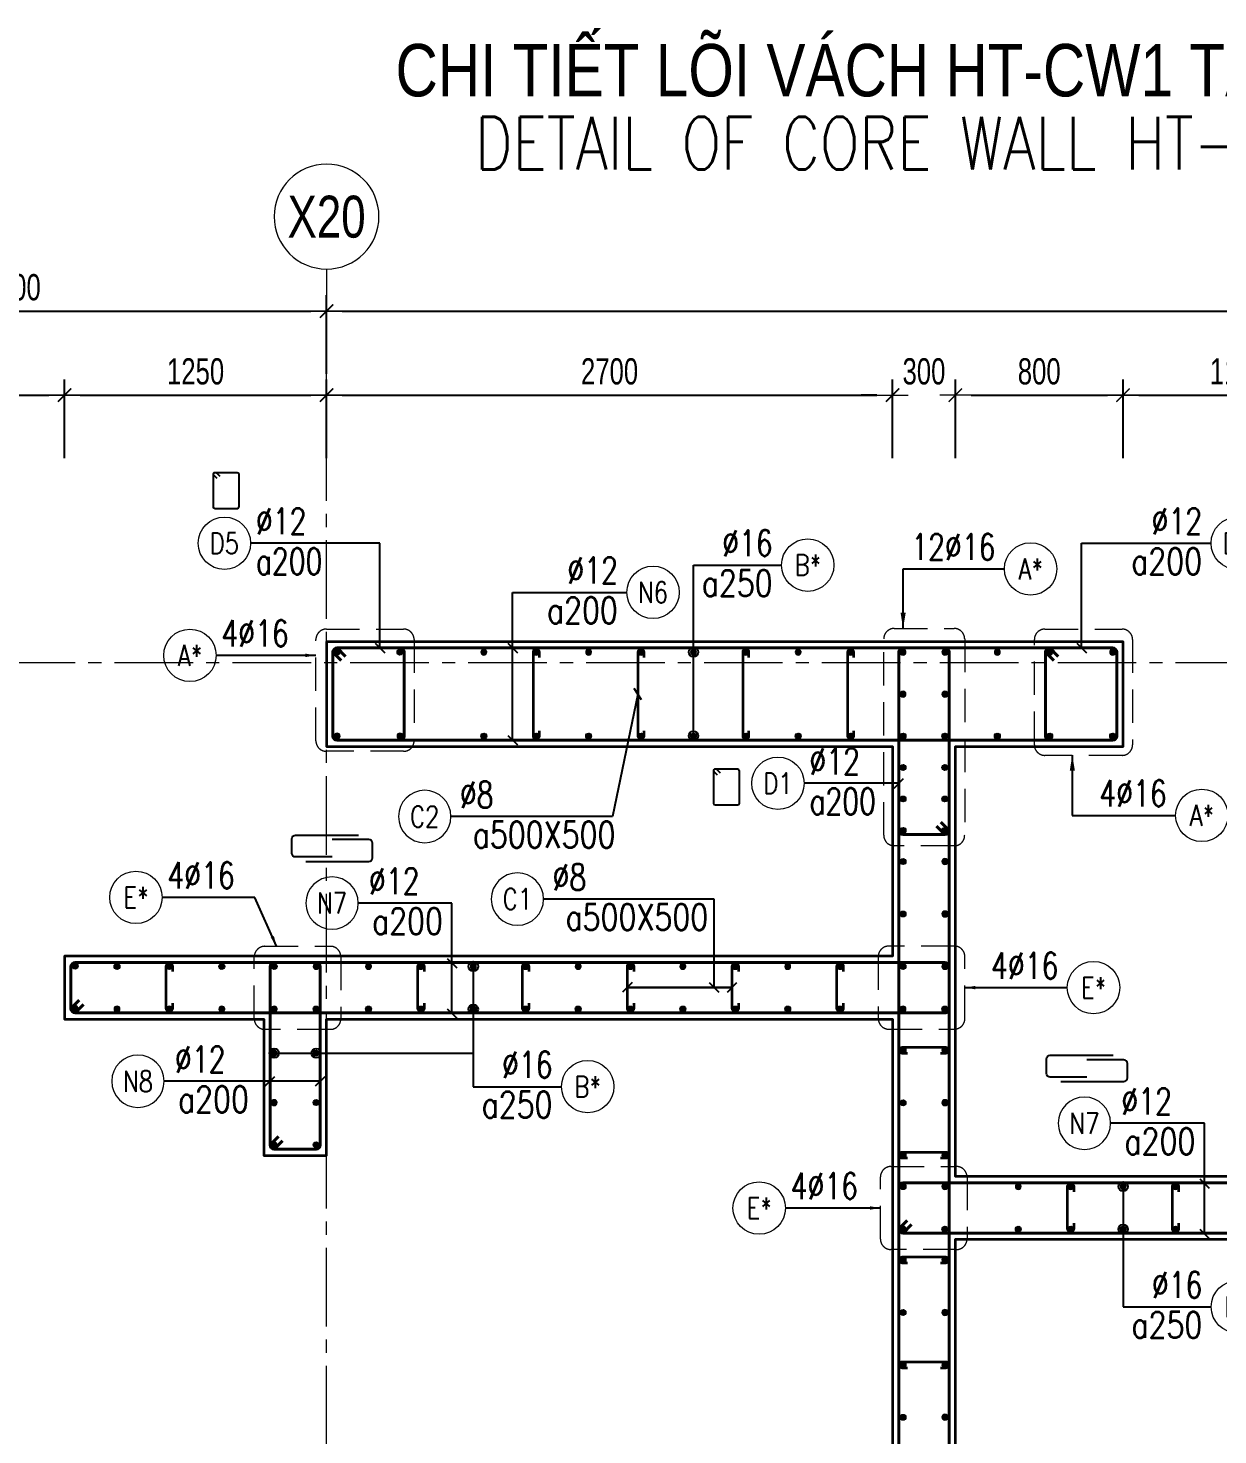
# Model space of a CAD drawing. Header units: millimetres. Extents: x 738475 to 1279438, y -34239 to 156422.
# Drawn here: x 1065638 to 1071314, y 131800 to 138508 of the extents above; entities that cross this region are included whole.
import ezdxf
from ezdxf.enums import TextEntityAlignment as Align

# ---------------------------------------------------------------- set-up
doc = ezdxf.new("R2010")
doc.units = ezdxf.units.MM
doc.header["$MEASUREMENT"] = 0
for name, pattern in [('HIDDEN2', [4.7625, 3.175, -1.5875]), ('HT_Dim Grid$0$CENTER2', [1.125, 0.75, -0.125, 0.125, -0.125]), ('HT_Grid$0$CENTER2', [1.125, 0.75, -0.125, 0.125, -0.125])]:
    doc.linetypes.add(name, pattern=pattern)
doc.layers.get('0').update_dxf_attribs({"lineweight": 20})
doc.layers.get('Defpoints').update_dxf_attribs({"color": 151, "lineweight": 9})
for name, color, linetype, lineweight in [('HT_Dim Grid$0$NDC_S_AXIS', 5, 'HT_Dim Grid$0$CENTER2', 13), ('HT_Dim Grid$0$NDC_S_SYMBOL', 1, 'Continuous', 15), ('HT_Dim Grid$0$NDC_S_TEXT SYMBOL', 7, 'Continuous', 20), ('HT_Grid$0$NDC_S_AXIS', 5, 'HT_Grid$0$CENTER2', 13), ('KC-LEADER', 153, 'Continuous', 18), ('KC-THEP', 6, 'Continuous', 40), ('NDC_S_ANNO', 7, 'Continuous', 20), ('NDC_S_DIM', 1, 'Continuous', 15), ('NDC_S_ENG TITLE', 3, 'Continuous', 20), ('NDC_S_HIDDEN', 8, 'HIDDEN2', 13), ('NDC_S_LEADER', 1, 'Continuous', 15), ('NDC_S_REBAR', 4, 'Continuous', 35), ('NDC_S_STIRRUP', 4, 'Continuous', 40), ('NDC_S_TEXT SYMBOL', 7, 'Continuous', 20), ('NDC_S_VN TEXT', 7, 'Continuous', 20), ('NDC_S_VN TITLE', 6, 'Continuous', 35), ('NDC_S_WALL', 6, 'Continuous', 35)]:
    doc.layers.add(name, color=color, linetype=linetype, lineweight=lineweight)
doc.layers.add('Leader', color=6, linetype='Continuous')
doc.layers.add('Ligature', color=1, linetype='Continuous')
doc.styles.add('HT_Dim Grid$0$NDC_ANNO', font='', dxfattribs={"width": 0.8})
doc.styles.add('NDC_ANNO', font='', dxfattribs={"width": 0.8})
doc.styles.add('NDC_ARIAL', font='arial.ttf', dxfattribs={"width": 0.85})
doc.styles.add('NDC_DIM', font='', dxfattribs={"width": 0.75})
doc.styles.add('NDC_EN TXT', font='romans.shx', dxfattribs={"width": 0.8})
doc.styles.add('NDC_VIE TXT', font='arial.ttf', dxfattribs={"width": 0.8})
doc.styles.get('HT_Dim Grid$0$NDC_ANNO').set_extended_font_data('Dotum')
doc.styles.get('NDC_ANNO').set_extended_font_data('Dotum')
doc.styles.get('NDC_DIM').set_extended_font_data('Dotum')
doc.dimstyles.new('NDC_1-50', dxfattribs={"dimscale": 50, "dimtxt": 2.5, "dimasz": 1, "dimexe": 1.5, "dimexo": 0, "dimgap": 0.8, "dimtad": 1, "dimdec": 0, "dimdsep": 46, "dimtxsty": 'NDC_ARIAL', "dimblk": 'DIMMARK', "dimcen": 49999.938995, "dimdle": 1.5, "dimclrd": 1, "dimclre": 1, "dimclrt": 3, "dimadec": 0, "dimazin": 0, "dimtfac": 1, "dimtdec": 0, "dimtix": 1, "dimtmove": 2, "dimatfit": 3, "dimfxl": 1, "dimarcsym": 0})
doc.dimstyles.new('NDC_dim_30', dxfattribs={"dimscale": 30, "dimtxt": 2.5, "dimasz": 1.5, "dimexe": 1.5, "dimexo": 2.5, "dimgap": 1, "dimtad": 1, "dimdec": 0, "dimzin": 0, "dimdsep": 46, "dimtxsty": 'NDC_DIM', "dimblk": 'DIMMARK', "dimcen": 0.09, "dimdle": 1.2, "dimclrd": 1, "dimclre": 1, "dimclrt": 3, "dimadec": 0, "dimazin": 0, "dimtfac": 1, "dimtdec": 0, "dimtix": 1, "dimtofl": 0, "dimtmove": 0, "dimatfit": 3, "dimfxl": 6, "dimfxlon": 1, "dimtolj": 1, "dimtzin": 0, "dimarcsym": 0})
doc.dimstyles.new('NDC_dim_50', dxfattribs={"dimscale": 50, "dimtxt": 2.5, "dimasz": 1.5, "dimexe": 1.5, "dimexo": 2.5, "dimgap": 1, "dimtad": 1, "dimdec": 0, "dimzin": 0, "dimdsep": 46, "dimtxsty": 'NDC_DIM', "dimblk": 'DIMMARK', "dimcen": 0.09, "dimdle": 1.2, "dimclrd": 1, "dimclre": 1, "dimclrt": 3, "dimadec": 0, "dimazin": 0, "dimtfac": 1, "dimtdec": 0, "dimtix": 1, "dimtofl": 0, "dimtmove": 0, "dimatfit": 3, "dimfxl": 6, "dimfxlon": 1, "dimtolj": 1, "dimtzin": 0, "dimarcsym": 0})

# ---------------------------------------------------------------- blocks, each defined once
blk = doc.blocks.new('Drawing name_symbol')
at = {"layer": 'NDC_S_ENG TITLE', "style": 'NDC_EN TXT', "width": 0.8}
blk.add_attdef('SECTDET1', text='', height=5, dxfattribs=at).set_placement((0, 1.01), align=Align.CENTER)
at = {"layer": 'NDC_S_TEXT SYMBOL', "lineweight": 25, "style": 'NDC_ANNO', "width": 0.8}
blk.add_attdef('SSCALE', text='', height=2.5, dxfattribs=at).set_placement((0, -4), align=Align.CENTER)
at = {"layer": 'NDC_S_VN TITLE', "style": 'NDC_VIE TXT', "width": 0.8}
blk.add_attdef('SECTDET2', text='', height=5, dxfattribs=at).set_placement((0, 7.97), align=Align.CENTER)
blk = doc.blocks.new('THEP')
at = {"layer": 'KC-LEADER', "color": 6}
blk.add_circle((0, 0), 14, dxfattribs=at)
at = {"layer": 'KC-THEP'}
for p, q in [((-14, 0), (14, 0)), ((9.9, 9.9), (-9.9, -9.9)), ((-9.9, 9.9), (9.9, -9.9)), ((0, 14), (0, -14))]:
    blk.add_line(p, q, dxfattribs=at)
blk = doc.blocks.new('DIMMARK')
at = {"layer": 'NDC_S_DIM', "color": 1}
blk.add_line((-1.5, 0), (1, 0), dxfattribs=at)
at = {"layer": 'NDC_S_DIM', "color": 2, "const_width": 0.1}
blk.add_lwpolyline([(-0.424, -0.424), (0.424, 0.424)], dxfattribs=at)
blk = doc.blocks.new('*U11')
blk.add_circle((-2.5, 0), 2.5)
at = {"layer": 'NDC_S_VN TEXT', "color": 3, "style": 'NDC_EN TXT', "width": 0.75}
for tag, p in [('DK1', (0.5, 0.85)), ('KC1', (0.5, -2.97))]:
    blk.add_attdef(tag, p, '', height=2.5, dxfattribs=at)
at = {"layer": 'NDC_S_VN TEXT', "color": 7, "style": 'NDC_EN TXT', "width": 0.8}
blk.add_attdef('SH2', text='', height=2, dxfattribs=at).set_placement((-2.5, 0), align=Align.MIDDLE)
blk = doc.blocks.new('*U13')
blk.add_circle((-2.5, 0), 2.5)
at = {"layer": 'NDC_S_VN TEXT', "color": 3, "style": 'NDC_EN TXT', "width": 0.75}
blk.add_attdef('DK1', (0.5, 0.85), '', height=2.5, dxfattribs=at)
at = {"layer": 'NDC_S_VN TEXT', "color": 7, "style": 'NDC_EN TXT', "width": 0.8}
blk.add_attdef('SH2', text='', height=2, dxfattribs=at).set_placement((-2.5, 0), align=Align.MIDDLE)
blk = doc.blocks.new('*U10')
blk.add_circle((2.5, 0), 2.5)
at = {"layer": 'NDC_S_VN TEXT', "color": 3, "style": 'NDC_EN TXT'}
for tag, width, p in [('DK2', 0.75, (-0.85, 0.85)), ('KC2', 0.8, (-0.85, -2.97))]:
    blk.add_attdef(tag, text='', height=2.5, dxfattribs=dict(at, width=width)).set_placement(p, align=Align.RIGHT)
at = {"layer": 'NDC_S_VN TEXT', "color": 7, "style": 'NDC_EN TXT', "width": 0.8}
blk.add_attdef('SH3', text='', height=2, dxfattribs=at).set_placement((2.5, 0), align=Align.MIDDLE)
blk = doc.blocks.new('*U9')
blk.add_circle((2.5, 0), 2.5)
at = {"layer": 'NDC_S_VN TEXT', "color": 3, "style": 'NDC_EN TXT', "width": 0.75}
blk.add_attdef('DK2', text='', height=2.5, dxfattribs=at).set_placement((-0.85, 0.85), align=Align.RIGHT)
at = {"layer": 'NDC_S_VN TEXT', "color": 7, "style": 'NDC_EN TXT', "width": 0.8}
blk.add_attdef('SH3', text='', height=2, dxfattribs=at).set_placement((2.5, 0), align=Align.MIDDLE)
blk = doc.blocks.new('A$C72321851')
at = {"layer": 'Ligature'}
for points in [[(-60.9, -129.3), (-60.9, 170.9, -0.414214), (-43.3, 188.5), (25.8, 188.5, -0.414214), (43.4, 170.9), (43.4, -4.3)], [(-39.7, -4.3), (-39.7, -179.5, 0.414214), (-22.1, -197.1), (47, -197.1, 0.414214), (64.6, -179.5), (64.6, 120.7)]]:
    blk.add_lwpolyline(points, format="xyb", dxfattribs=at)
blk = doc.blocks.new('*D1113')
at = {"layer": 'Defpoints', "color": 0, "ltscale": 200, "transparency": 16777216}
for p in [(1065812.2, 136758.5), (1064362.2, 135582.8), (1065812.2, 135582.8)]:
    blk.add_point(p, dxfattribs=at)
at = {"layer": 'NDC_S_DIM', "color": 1, "lineweight": -2, "ltscale": 200, "transparency": 16777216}
for p, q in [((1064362.2, 136458.5), (1064362.2, 136833.5)), ((1065812.2, 136458.5), (1065812.2, 136833.5)), ((1064437.2, 136758.5), (1065737.2, 136758.5))]:
    blk.add_line(p, q, dxfattribs=at)
at = {"layer": 'NDC_S_DIM', "color": 1, "lineweight": -2, "ltscale": 200, "transparency": 16777216, "xscale": 75, "yscale": 75, "zscale": 75, "rotation": 180}
blk.add_blockref('DIMMARK', (1064362.2, 136758.5), dxfattribs=at)
at = {"layer": 'NDC_S_DIM', "color": 1, "lineweight": -2, "ltscale": 200, "transparency": 16777216, "xscale": 75, "yscale": 75, "zscale": 75}
blk.add_blockref('DIMMARK', (1065812.2, 136758.5), dxfattribs=at)
at = {"layer": 'NDC_S_DIM', "color": 3, "ltscale": 200, "transparency": 16777216, "insert": (1065087.2, 136871), "char_height": 125, "attachment_point": 5, "style": 'NDC_DIM'}
blk.add_mtext('\\A1;1450', dxfattribs=at)
blk = doc.blocks.new('*D1114')
at = {"layer": 'Defpoints', "color": 0, "ltscale": 200, "transparency": 16777216}
for p in [(1070062.2, 136758.5), (1069762.2, 135082.8), (1070062.2, 135082.8)]:
    blk.add_point(p, dxfattribs=at)
at = {"layer": 'NDC_S_DIM', "color": 1, "lineweight": -2, "ltscale": 200, "transparency": 16777216}
for p, q in [((1069762.2, 136458.5), (1069762.2, 136833.5)), ((1070062.2, 136458.5), (1070062.2, 136833.5)), ((1069687.2, 136758.5), (1069612.2, 136758.5)), ((1070137.2, 136758.5), (1070212.2, 136758.5))]:
    blk.add_line(p, q, dxfattribs=at)
at = {"layer": 'NDC_S_DIM', "color": 1, "lineweight": -2, "ltscale": 200, "transparency": 16777216, "xscale": 75, "yscale": 75, "zscale": 75}
blk.add_blockref('DIMMARK', (1069762.2, 136758.5), dxfattribs=at)
at = {"layer": 'NDC_S_DIM', "color": 1, "lineweight": -2, "ltscale": 200, "transparency": 16777216, "xscale": 75, "yscale": 75, "zscale": 75, "rotation": 180}
blk.add_blockref('DIMMARK', (1070062.2, 136758.5), dxfattribs=at)
at = {"layer": 'NDC_S_DIM', "color": 3, "ltscale": 200, "transparency": 16777216, "insert": (1069912.2, 136871), "char_height": 125, "attachment_point": 5, "style": 'NDC_DIM'}
blk.add_mtext('\\A1;300', dxfattribs=at)
blk = doc.blocks.new('*D1115')
at = {"layer": 'Defpoints', "color": 0, "ltscale": 200, "transparency": 16777216}
for p in [(1070862.2, 136758.5), (1070862.2, 135332.8), (1070062.2, 135082.8)]:
    blk.add_point(p, dxfattribs=at)
at = {"layer": 'NDC_S_DIM', "color": 1, "lineweight": -2, "ltscale": 200, "transparency": 16777216}
for p, q in [((1070062.2, 136458.5), (1070062.2, 136833.5)), ((1070862.2, 136458.5), (1070862.2, 136833.5)), ((1070137.2, 136758.5), (1070787.2, 136758.5))]:
    blk.add_line(p, q, dxfattribs=at)
at = {"layer": 'NDC_S_DIM', "color": 1, "lineweight": -2, "ltscale": 200, "transparency": 16777216, "xscale": 75, "yscale": 75, "zscale": 75, "rotation": 180}
blk.add_blockref('DIMMARK', (1070062.2, 136758.5), dxfattribs=at)
at = {"layer": 'NDC_S_DIM', "color": 1, "lineweight": -2, "ltscale": 200, "transparency": 16777216, "xscale": 75, "yscale": 75, "zscale": 75}
blk.add_blockref('DIMMARK', (1070862.2, 136758.5), dxfattribs=at)
at = {"layer": 'NDC_S_DIM', "color": 3, "ltscale": 200, "transparency": 16777216, "insert": (1070462.2, 136871), "char_height": 125, "attachment_point": 5, "style": 'NDC_DIM'}
blk.add_mtext('\\A1;800', dxfattribs=at)
blk = doc.blocks.new('*D1116')
at = {"layer": 'Defpoints', "color": 0, "ltscale": 200, "transparency": 16777216}
for p in [(1071962.2, 136758.5), (1070862.2, 135332.8), (1071962.2, 135332.8)]:
    blk.add_point(p, dxfattribs=at)
at = {"layer": 'NDC_S_DIM', "color": 1, "lineweight": -2, "ltscale": 200, "transparency": 16777216}
for p, q in [((1070862.2, 136458.5), (1070862.2, 136833.5)), ((1071962.2, 136458.5), (1071962.2, 136833.5)), ((1070937.2, 136758.5), (1071887.2, 136758.5))]:
    blk.add_line(p, q, dxfattribs=at)
at = {"layer": 'NDC_S_DIM', "color": 1, "lineweight": -2, "ltscale": 200, "transparency": 16777216, "xscale": 75, "yscale": 75, "zscale": 75, "rotation": 180}
blk.add_blockref('DIMMARK', (1070862.2, 136758.5), dxfattribs=at)
at = {"layer": 'NDC_S_DIM', "color": 1, "lineweight": -2, "ltscale": 200, "transparency": 16777216, "xscale": 75, "yscale": 75, "zscale": 75}
blk.add_blockref('DIMMARK', (1071962.2, 136758.5), dxfattribs=at)
at = {"layer": 'NDC_S_DIM', "color": 3, "ltscale": 200, "transparency": 16777216, "insert": (1071412.2, 136871), "char_height": 125, "attachment_point": 5, "style": 'NDC_DIM'}
blk.add_mtext('\\A1;1100', dxfattribs=at)
blk = doc.blocks.new('*D1123')
at = {"layer": 'Defpoints', "color": 0, "ltscale": 200, "transparency": 16777216}
for p in [(1067062.2, 137159.6), (1064062.2, 136458.5), (1067062.2, 136458.5)]:
    blk.add_point(p, dxfattribs=at)
at = {"layer": 'NDC_S_DIM', "color": 1, "lineweight": -2, "ltscale": 200, "transparency": 16777216}
for p, q in [((1064062.2, 136859.6), (1064062.2, 137234.6)), ((1067062.2, 136859.6), (1067062.2, 137234.6)), ((1064137.2, 137159.6), (1066987.2, 137159.6))]:
    blk.add_line(p, q, dxfattribs=at)
at = {"layer": 'NDC_S_DIM', "color": 1, "lineweight": -2, "ltscale": 200, "transparency": 16777216, "xscale": 75, "yscale": 75, "zscale": 75, "rotation": 180}
blk.add_blockref('DIMMARK', (1064062.2, 137159.6), dxfattribs=at)
at = {"layer": 'NDC_S_DIM', "color": 1, "lineweight": -2, "ltscale": 200, "transparency": 16777216, "xscale": 75, "yscale": 75, "zscale": 75}
blk.add_blockref('DIMMARK', (1067062.2, 137159.6), dxfattribs=at)
at = {"layer": 'NDC_S_DIM', "color": 3, "ltscale": 200, "transparency": 16777216, "insert": (1065562.2, 137272.2), "char_height": 125, "attachment_point": 5, "style": 'NDC_DIM'}
blk.add_mtext('\\A1;3000', dxfattribs=at)
blk = doc.blocks.new('*U19')
at = {"layer": 'HT_Dim Grid$0$NDC_S_SYMBOL'}
blk.add_line((0, 5), (0, 9), dxfattribs=at)
blk.add_circle((0, 0), 5, dxfattribs=at)
at = {"layer": 'HT_Dim Grid$0$NDC_S_TEXT SYMBOL', "color": 7, "style": 'HT_Dim Grid$0$NDC_ANNO', "width": 0.8}
blk.add_attdef('GRID', text='', height=4, dxfattribs=at).set_placement((0, 0), align=Align.MIDDLE)
blk = doc.blocks.new('*D1087')
at = {"layer": 'Defpoints', "color": 0, "ltscale": 200, "transparency": 16777216}
for p in [(1067062.2, 136758.5), (1067062.2, 136185.3), (1065812.2, 135582.8)]:
    blk.add_point(p, dxfattribs=at)
at = {"layer": 'NDC_S_DIM', "color": 1, "lineweight": -2, "ltscale": 200, "transparency": 16777216}
for p, q in [((1065812.2, 136458.5), (1065812.2, 136833.5)), ((1067062.2, 136458.5), (1067062.2, 136833.5)), ((1065887.2, 136758.5), (1066987.2, 136758.5))]:
    blk.add_line(p, q, dxfattribs=at)
at = {"layer": 'NDC_S_DIM', "color": 1, "lineweight": -2, "ltscale": 200, "transparency": 16777216, "xscale": 75, "yscale": 75, "zscale": 75, "rotation": 180}
blk.add_blockref('DIMMARK', (1065812.2, 136758.5), dxfattribs=at)
at = {"layer": 'NDC_S_DIM', "color": 1, "lineweight": -2, "ltscale": 200, "transparency": 16777216, "xscale": 75, "yscale": 75, "zscale": 75}
blk.add_blockref('DIMMARK', (1067062.2, 136758.5), dxfattribs=at)
at = {"layer": 'NDC_S_DIM', "color": 3, "ltscale": 200, "transparency": 16777216, "insert": (1066437.2, 136871), "char_height": 125, "attachment_point": 5, "style": 'NDC_DIM'}
blk.add_mtext('\\A1;1250', dxfattribs=at)
blk = doc.blocks.new('*D1088')
at = {"layer": 'Defpoints', "color": 0, "ltscale": 200, "transparency": 16777216}
for p in [(1069762.2, 136758.5), (1069762.2, 136458.5), (1067062.2, 136185.3)]:
    blk.add_point(p, dxfattribs=at)
at = {"layer": 'NDC_S_DIM', "color": 1, "lineweight": -2, "ltscale": 200, "transparency": 16777216}
for p, q in [((1067062.2, 136458.5), (1067062.2, 136833.5)), ((1069762.2, 136583.5), (1069762.2, 136833.5)), ((1067137.2, 136758.5), (1069687.2, 136758.5))]:
    blk.add_line(p, q, dxfattribs=at)
at = {"layer": 'NDC_S_DIM', "color": 1, "lineweight": -2, "ltscale": 200, "transparency": 16777216, "xscale": 75, "yscale": 75, "zscale": 75, "rotation": 180}
blk.add_blockref('DIMMARK', (1067062.2, 136758.5), dxfattribs=at)
at = {"layer": 'NDC_S_DIM', "color": 1, "lineweight": -2, "ltscale": 200, "transparency": 16777216, "xscale": 75, "yscale": 75, "zscale": 75}
blk.add_blockref('DIMMARK', (1069762.2, 136758.5), dxfattribs=at)
at = {"layer": 'NDC_S_DIM', "color": 3, "ltscale": 200, "transparency": 16777216, "insert": (1068412.2, 136871), "char_height": 125, "attachment_point": 5, "style": 'NDC_DIM'}
blk.add_mtext('\\A1;2700', dxfattribs=at)
blk = doc.blocks.new('*D1089')
at = {"layer": 'Defpoints', "color": 0, "ltscale": 200, "transparency": 16777216}
for p in [(1079012.2, 137159.6), (1067062.2, 136458.5), (1079012.2, 135582.8)]:
    blk.add_point(p, dxfattribs=at)
at = {"layer": 'NDC_S_DIM', "color": 1, "lineweight": -2, "ltscale": 200, "transparency": 16777216}
for p, q in [((1067062.2, 136859.6), (1067062.2, 137234.6)), ((1079012.2, 136859.6), (1079012.2, 137234.6)), ((1067137.2, 137159.6), (1078937.2, 137159.6))]:
    blk.add_line(p, q, dxfattribs=at)
at = {"layer": 'NDC_S_DIM', "color": 1, "lineweight": -2, "ltscale": 200, "transparency": 16777216, "xscale": 75, "yscale": 75, "zscale": 75, "rotation": 180}
blk.add_blockref('DIMMARK', (1067062.2, 137159.6), dxfattribs=at)
at = {"layer": 'NDC_S_DIM', "color": 1, "lineweight": -2, "ltscale": 200, "transparency": 16777216, "xscale": 75, "yscale": 75, "zscale": 75}
blk.add_blockref('DIMMARK', (1079012.2, 137159.6), dxfattribs=at)
at = {"layer": 'NDC_S_DIM', "color": 3, "ltscale": 200, "transparency": 16777216, "insert": (1073037.2, 137272.2), "char_height": 125, "attachment_point": 5, "style": 'NDC_DIM'}
blk.add_mtext('\\A1;11950', dxfattribs=at)

msp = doc.modelspace()

# ---------------------------------------------------------------- linework, layer by layer
at = {"layer": 'HT_Grid$0$NDC_S_AXIS', "ltscale": 500}
for p, q in [((1067062.232, 125004.515), (1067062.232, 137159.595)), ((1062112.856, 135482.751), (1080925.875, 135482.751))]:
    msp.add_line(p, q, dxfattribs=at)
at = {"layer": 'Ligature'}
for points in [[(1066540.601, 136360.22), (1066524.635, 136376.186, -0.66817864), (1066530.409, 136390.124), (1066635.037, 136390.124, -0.41421356), (1066643.202, 136381.959), (1066643.202, 136224.852, -0.41421356), (1066635.037, 136216.687), (1066530.409, 136216.687, -0.41421356), (1066522.244, 136224.852), (1066522.244, 136381.959, -0.66817864), (1066536.182, 136387.733), (1066552.148, 136371.767)], [(1068927.719, 134946.311), (1068911.753, 134962.277, -0.66817864), (1068917.526, 134976.215), (1069022.155, 134976.215, -0.41421356), (1069030.32, 134968.05), (1069030.32, 134810.943, -0.41421356), (1069022.155, 134802.778), (1068917.526, 134802.778, -0.41421356), (1068909.361, 134810.943), (1068909.361, 134968.05, -0.66817864), (1068923.3, 134973.824), (1068939.266, 134957.858)]]:
    msp.add_lwpolyline(points, format="xyb", dxfattribs=at)
at = {"layer": 'NDC_S_HIDDEN', "ltscale": 50}
for points in [[(1067061.212, 135642.66), (1067429.731, 135642.66, -0.41421356), (1067479.731, 135592.66), (1067479.731, 135109.927, -0.41421356), (1067429.731, 135059.927), (1067061.212, 135059.927, -0.41421356), (1067011.212, 135109.927), (1067011.212, 135592.66, -0.41421356)], [(1069770.347, 135645.838), (1070056.417, 135645.838, -0.41421356), (1070106.417, 135595.838), (1070106.417, 134659.362, -0.41421356), (1070056.417, 134609.362), (1069770.347, 134609.362, -0.41421356), (1069720.347, 134659.362), (1069720.347, 135595.838, -0.41421356)], [(1070488.894, 135642.66), (1070857.414, 135642.66, -0.41421356), (1070907.414, 135592.66), (1070907.414, 135090.61, -0.41421356), (1070857.414, 135040.61), (1070488.894, 135040.61, -0.41421356), (1070438.894, 135090.61), (1070438.894, 135592.66, -0.41421356)], [(1066767.249, 134129.973), (1067080.295, 134129.973, -0.41421356), (1067130.295, 134079.973), (1067130.295, 133784.089, -0.41421356), (1067080.295, 133734.089), (1066767.249, 133734.089, -0.41421356), (1066717.249, 133784.089), (1066717.249, 134079.973, -0.41421356)], [(1070057.177, 134131.043), (1069744.132, 134130.794, 0.41421356), (1069694.172, 134080.754), (1069694.407, 133784.87, 0.41421356), (1069744.447, 133734.909), (1070057.492, 133735.158, 0.41421356), (1070107.452, 133785.198), (1070107.217, 134081.083, 0.41421356)], [(1069754.532, 133079.973), (1070067.577, 133079.973, -0.41421356), (1070117.577, 133029.973), (1070117.577, 132734.089, -0.41421356), (1070067.577, 132684.089), (1069754.532, 132684.089, -0.41421356), (1069704.532, 132734.089), (1069704.532, 133029.973, -0.41421356)]]:
    msp.add_lwpolyline(points, format="xyb", close=True, dxfattribs=at)
at = {"layer": 'NDC_S_REBAR'}
for points in [[(1068077.343, 135507.751), (1068077.343, 135532.751, 1), (1068047.343, 135532.751), (1068047.343, 135132.751, 1), (1068077.343, 135132.751), (1068077.343, 135157.751)], [(1068577.343, 135507.751), (1068577.343, 135532.751, 1), (1068547.343, 135532.751), (1068547.343, 135132.751, 1), (1068577.343, 135132.751), (1068577.343, 135157.751)], [(1069077.343, 135507.751), (1069077.343, 135532.751, 1), (1069047.343, 135532.751), (1069047.343, 135132.751, 1), (1069077.343, 135132.751), (1069077.343, 135157.751)], [(1069577.343, 135507.751), (1069577.343, 135532.751, 1), (1069547.343, 135532.751), (1069547.343, 135132.751, 1), (1069577.343, 135132.751), (1069577.343, 135157.751)], [(1066327.26, 133859.297), (1066327.26, 133834.297, -1), (1066297.26, 133834.297), (1066297.26, 134034.297, -1), (1066327.26, 134034.297), (1066327.26, 134009.297)], [(1067527.232, 133859.297), (1067527.232, 133834.297, -1), (1067497.232, 133834.297), (1067497.232, 134034.297, -1), (1067527.232, 134034.297), (1067527.232, 134009.297)], [(1068027.232, 133859.297), (1068027.232, 133834.297, -1), (1067997.232, 133834.297), (1067997.232, 134034.297, -1), (1068027.232, 134034.297), (1068027.232, 134009.297)], [(1068527.232, 133859.297), (1068527.232, 133834.297, -1), (1068497.232, 133834.297), (1068497.232, 134034.297, -1), (1068527.232, 134034.297), (1068527.232, 134009.297)], [(1069027.232, 133859.297), (1069027.232, 133834.297, -1), (1068997.232, 133834.297), (1068997.232, 134034.297, -1), (1069027.232, 134034.297), (1069027.232, 134009.297)], [(1069527.232, 133859.297), (1069527.232, 133834.297, -1), (1069497.232, 133834.297), (1069497.232, 134034.297, -1), (1069527.232, 134034.297), (1069527.232, 134009.297)], [(1069833.77, 133618.997), (1069808.77, 133618.997, -1), (1069808.77, 133648.997), (1070015.794, 133648.997, -1), (1070015.794, 133618.997), (1069990.794, 133618.997)], [(1069833.798, 133118.997), (1069808.798, 133118.997, -1), (1069808.798, 133148.997), (1070015.822, 133148.997, -1), (1070015.822, 133118.997), (1069990.822, 133118.997)], [(1070627.232, 132809.297), (1070627.232, 132784.297, -1), (1070597.232, 132784.297), (1070597.232, 132984.297, -1), (1070627.232, 132984.297), (1070627.232, 132959.297)], [(1071127.232, 132809.297), (1071127.232, 132784.297, -1), (1071097.232, 132784.297), (1071097.232, 132984.297, -1), (1071127.232, 132984.297), (1071127.232, 132959.297)], [(1069833.798, 132618.997), (1069808.798, 132618.997, -1), (1069808.798, 132648.997), (1070015.822, 132648.997, -1), (1070015.822, 132618.997), (1069990.822, 132618.997)], [(1069833.798, 132118.997), (1069808.798, 132118.997, -1), (1069808.798, 132148.997), (1070015.822, 132148.997, -1), (1070015.822, 132118.997), (1069990.822, 132118.997)]]:
    msp.add_lwpolyline(points, format="xyb", dxfattribs=at)
at = {"layer": 'NDC_S_STIRRUP'}
for points in [[(1067152.232, 135512.751), (1067112.232, 135552.751, 0.41421356), (1067092.232, 135532.751), (1067092.232, 135132.751, 0.41421356), (1067112.232, 135112.751), (1070812.232, 135112.751, 0.41421356), (1070832.232, 135132.751), (1070832.232, 135532.751, 0.41421356), (1070812.232, 135552.751), (1067112.232, 135552.751, 0.41421356), (1067092.232, 135532.751), (1067132.232, 135492.751)], [(1067152.232, 135512.751), (1067112.232, 135552.751, 0.41421356), (1067092.232, 135532.751), (1067092.232, 135132.751, 0.41421356), (1067112.232, 135112.751), (1067412.232, 135112.751, 0.41421356), (1067432.232, 135132.751), (1067432.232, 135532.751, 0.41421356), (1067412.232, 135552.751), (1067112.232, 135552.751, 0.41421356), (1067092.232, 135532.751), (1067132.232, 135492.751)], [(1069992.232, 126472.751), (1070032.232, 126432.751, -0.41421356), (1070012.232, 126412.751), (1069812.232, 126412.751, -0.41421356), (1069792.232, 126432.751), (1069792.232, 135532.751, -0.41421356), (1069812.232, 135552.751), (1070012.232, 135552.751, -0.41421356), (1070032.232, 135532.751), (1070032.232, 126432.751, -0.41421356), (1070012.232, 126412.751), (1069972.232, 126452.751)], [(1069992.343, 134722.751), (1070032.343, 134682.751, -0.41421356), (1070012.343, 134662.751), (1069812.343, 134662.751, -0.41421356), (1069792.343, 134682.751), (1069792.232, 135532.751, -0.41421356), (1069812.232, 135552.751), (1070012.232, 135552.751, -0.41421356), (1070032.232, 135532.751), (1070032.343, 134682.751, -0.41421356), (1070012.343, 134662.751), (1069972.343, 134702.751)], [(1070552.232, 135512.751), (1070512.232, 135552.751, 0.41421356), (1070492.232, 135532.751), (1070492.232, 135132.751, 0.41421356), (1070512.232, 135112.751), (1070812.232, 135112.751, 0.41421356), (1070832.232, 135132.751), (1070832.232, 135532.751, 0.41421356), (1070812.232, 135552.751), (1070512.232, 135552.751, 0.41421356), (1070492.232, 135532.751), (1070532.232, 135492.751)], [(1065902.232, 133852.751), (1065862.232, 133812.751, -0.41421356), (1065842.232, 133832.751), (1065842.232, 134032.751, -0.41421356), (1065862.232, 134052.751), (1070012.232, 134052.751, -0.41421356), (1070032.232, 134032.751), (1070032.232, 133832.751, -0.41435759), (1070012.232, 133812.751), (1065862.232, 133812.751, -0.41421356), (1065842.232, 133832.751), (1065882.232, 133872.751)], [(1066832.232, 133222.751), (1066792.232, 133182.751, 0.41421356), (1066812.232, 133162.751), (1067012.232, 133162.751, 0.41421356), (1067032.232, 133182.751), (1067032.232, 134032.751, 0.41421356), (1067012.232, 134052.751), (1066812.232, 134052.751, 0.41421356), (1066792.232, 134032.751), (1066792.232, 133182.751, 0.41421356), (1066812.232, 133162.751), (1066852.232, 133202.751)], [(1069852.232, 132802.751), (1069812.232, 132762.751, -0.41421356), (1069792.232, 132782.751), (1069792.232, 132982.751, -0.41421356), (1069812.232, 133002.751), (1073112.232, 133002.751, -0.41421356), (1073132.232, 132982.751), (1073132.232, 132782.751, -0.41435759), (1073112.232, 132762.751), (1069812.232, 132762.751, -0.41421356), (1069792.232, 132782.751), (1069832.232, 132822.751)]]:
    msp.add_lwpolyline(points, format="xyb", dxfattribs=at)
at = {"layer": 'NDC_S_WALL'}
for points in [[(1072862.232, 133032.751), (1070062.232, 133032.751), (1070062.232, 135082.751), (1070862.232, 135082.751), (1070862.232, 135582.751), (1067062.232, 135582.751), (1067062.232, 135082.751), (1069762.232, 135082.751), (1069762.232, 134082.751), (1065812.232, 134082.751), (1065812.232, 133782.751), (1066762.232, 133782.751), (1066762.232, 133132.751), (1067062.232, 133132.751), (1067062.232, 133782.751), (1069762.232, 133782.751), (1069762.232, 128382.751)], [(1070062.232, 126382.751), (1070062.232, 132732.751), (1072862.232, 132732.751)]]:
    msp.add_lwpolyline(points, dxfattribs=at)

# ---------------------------------------------------------------- block references
at = {"layer": 'HT_Dim Grid$0$NDC_S_AXIS'}
ref = msp.add_blockref('*U19', (1067062.232, 137609.595), dxfattribs=dict(at, xscale=-50, yscale=50, zscale=50, rotation=180))
ref.add_attrib('GRID', 'X20', dxfattribs={"layer": 'HT_Dim Grid$0$NDC_S_TEXT SYMBOL', "color": 7, "height": 200, "style": 'HT_Dim Grid$0$NDC_ANNO', "width": 0.8}).set_placement((1067062.232, 137609.595), align=Align.MIDDLE)
at = {"layer": 'KC-THEP'}
for p, rotation in [((1067112.232, 135532.751), 9.668564436380946), ((1067412.232, 135532.751), 9.668564436380946), ((1069808.72, 135532.751), 189.6685644359343), ((1069808.72, 135532.751), 189.6685644359343), ((1067812.343, 135132.751), 189.6685644363809), ((1068062.343, 135132.751), 189.6685644363809), ((1068312.343, 135132.751), 189.6685644363809), ((1068562.343, 135132.751), 189.6685644363809), ((1068812.343, 135132.751), 189.6685644363809), ((1069062.343, 135132.751), 189.6685644363809), ((1069312.343, 135132.751), 189.6685644363809), ((1069562.343, 135132.751), 189.6685644363809), ((1069812.232, 135132.751), 189.6685644359343), ((1069812.232, 135132.751), 189.6685644359343), ((1069812.343, 135132.751), 189.6685644363809), ((1070012.232, 135132.751), 189.6685644359343), ((1070012.232, 135132.751), 189.6685644359343), ((1070262.232, 135132.751), 189.6685644363809), ((1070512.232, 135132.751), 189.6685644363809), ((1070812.232, 135132.751), 189.6685644363809), ((1069812.232, 134982.751), 189.6685644359343), ((1070012.232, 134982.751), 189.6685644359343), ((1069812.232, 134832.751), 189.6685644359343), ((1070012.232, 134832.751), 189.6685644359343), ((1069812.232, 134682.751), 189.6685644359343), ((1070012.232, 134682.751), 189.6685644359343), ((1069812.26, 134533.997), 189.6685644363809), ((1069812.26, 134283.997), 189.6685644363809), ((1065862.232, 134035.844), 189.6685644363809), ((1066062.26, 134033.997), 189.6685644363809), ((1066312.26, 134033.997), 189.6685644363809), ((1066562.26, 134033.997), 189.6685644363809), ((1066812.26, 134033.997), 189.6685644363809), ((1069812.26, 134033.997), 189.6685644363809), ((1067012.232, 133831.204), 189.6685644363809), ((1067262.232, 133831.204), 189.6685644363809), ((1067512.232, 133831.204), 189.6685644363809), ((1067762.232, 133831.204), 189.6685644363809), ((1068012.232, 133831.204), 189.6685644363809), ((1068262.232, 133831.204), 189.6685644363809), ((1068512.232, 133831.204), 189.6685644363809), ((1068762.232, 133831.204), 189.6685644363809), ((1069012.232, 133831.204), 189.6685644363809), ((1069262.232, 133831.204), 189.6685644363809), ((1069512.232, 133831.204), 189.6685644363809), ((1070012.232, 133831.204), 189.6685644363809), ((1067012.232, 133621.087), 189.6685644363809), ((1069812.26, 133633.997), 189.6685644363809), ((1067012.232, 133384.797), 189.6685644363809), ((1069812.26, 133383.997), 189.6685644363809), ((1067012.204, 133183.052), 189.6685644363809), ((1069812.26, 133133.997), 189.6685644363809), ((1069812.26, 132983.997), 189.6685644363809), ((1070012.232, 132781.204), 189.6685644363809), ((1070362.232, 132781.204), 189.6685644363809), ((1070612.232, 132781.204), 189.6685644363809), ((1070862.232, 132781.204), 189.6685644363809), ((1071112.232, 132781.204), 189.6685644363809), ((1069812.26, 132633.997), 189.6685644363809), ((1069812.26, 132383.997), 189.6685644363809), ((1069812.26, 132133.997), 189.6685644363809), ((1069812.26, 131883.997), 189.6685644363809)]:
    msp.add_blockref('THEP', p, dxfattribs=dict(at, rotation=rotation))
at = {"layer": 'KC-THEP', "xscale": -1}
for p, rotation in [((1067812.343, 135532.751), 350.3314355636191), ((1068062.343, 135532.751), 350.3314355636191), ((1068312.343, 135532.751), 350.3314355636191), ((1068562.343, 135532.751), 350.3314355636191), ((1068812.343, 135532.751), 350.3314355636191), ((1069062.343, 135532.751), 350.3314355636191), ((1069312.343, 135532.751), 350.3314355636191), ((1069562.343, 135532.751), 350.3314355636191), ((1069812.343, 135532.751), 350.3314355636191), ((1070012.232, 135532.751), 350.3314355631725), ((1070012.232, 135532.751), 350.3314355631725), ((1070262.232, 135532.751), 350.3314355636191), ((1070512.232, 135532.751), 350.3314355636191), ((1070812.232, 135532.751), 350.3314355636191), ((1069812.232, 135332.751), 170.3314355631724), ((1069812.232, 135332.751), 170.3314355631724), ((1070012.232, 135332.751), 170.3314355631724), ((1070012.232, 135332.751), 170.3314355631724), ((1067112.232, 135132.751), 170.331435563619), ((1067412.232, 135132.751), 170.331435563619), ((1070012.232, 134534.297), 350.3314355636191), ((1070012.232, 134284.297), 350.3314355636191), ((1067012.232, 134034.297), 350.3314355636191), ((1067262.232, 134034.297), 350.3314355636191), ((1067512.232, 134034.297), 350.3314355636191), ((1067762.232, 134034.297), 350.3314355636191), ((1068012.232, 134034.297), 350.3314355636191), ((1068262.232, 134034.297), 350.3314355636191), ((1068512.232, 134034.297), 350.3314355636191), ((1068762.232, 134034.297), 350.3314355636191), ((1069012.232, 134034.297), 350.3314355636191), ((1069262.232, 134034.297), 350.3314355636191), ((1069512.232, 134034.297), 350.3314355636191), ((1070012.232, 134034.297), 350.3314355636191), ((1065862.232, 133832.751), 350.3314355636191), ((1066062.26, 133830.904), 350.3314355636191), ((1066312.26, 133830.904), 350.3314355636191), ((1066562.26, 133830.904), 350.3314355636191), ((1066812.26, 133830.904), 350.3314355636191), ((1069812.26, 133830.904), 350.3314355636191), ((1066812.26, 133620.786), 350.3314355636191), ((1070012.232, 133634.297), 350.3314355636191), ((1066812.26, 133384.496), 350.3314355636191), ((1070012.232, 133384.297), 350.3314355636191), ((1066812.232, 133182.751), 350.3314355636191), ((1070012.232, 133134.297), 350.3314355636191), ((1070012.232, 132984.297), 350.3314355636191), ((1070362.232, 132984.297), 350.3314355636191), ((1070612.232, 132984.297), 350.3314355636191), ((1070862.232, 132984.297), 350.3314355636191), ((1071112.232, 132984.297), 350.3314355636191), ((1069812.26, 132780.904), 350.3314355636191), ((1070012.232, 132634.297), 350.3314355636191), ((1070012.232, 132384.297), 350.3314355636191), ((1070012.232, 132134.297), 350.3314355636191), ((1070012.232, 131884.297), 350.3314355636191)]:
    msp.add_blockref('THEP', p, dxfattribs=dict(at, rotation=rotation))
at = {"layer": 'Leader', "xscale": -1, "rotation": 270.0000000000001}
for p in [(1067093.033, 134595.753), (1070694.305, 133545.753)]:
    msp.add_blockref('A$C72321851', p, dxfattribs=at)
at = {"layer": 'NDC_S_ANNO'}
ref = msp.add_blockref('Drawing name_symbol', (1069874.476, 137784.379), dxfattribs=dict(at, xscale=50, yscale=50, zscale=50))
ref.add_attrib('SECTDET1', 'DETAIL OF CORE WALL HT-CW1', dxfattribs={"layer": 'NDC_S_ENG TITLE', "height": 250, "style": 'NDC_EN TXT', "width": 0.8}).set_placement((1069874.476, 137834.943), align=Align.CENTER)
ref.add_attrib('SECTDET2', 'CHI TIẾT LÕI VÁCH HT-CW1 TẦNG 1F', dxfattribs={"layer": 'NDC_S_VN TITLE', "height": 250, "style": 'NDC_VIE TXT', "width": 0.8}).set_placement((1069874.476, 138182.912), align=Align.CENTER)
at = {"layer": 'NDC_S_VN TEXT', "xscale": 50, "yscale": 50, "zscale": 50}
for name, p, values in [('*U11', (1066699.651, 136052.131), {'SH2': 'D5', 'DK1': '%%C12', 'KC1': 'a200'}), ('*U10', (1071281.759, 136052.131), {'SH3': 'D5', 'DK2': '%%c12', 'KC2': 'a200'}), ('*U10', (1069232.955, 135947.77), {'SH3': 'B*', 'DK2': '%%C16', 'KC2': 'a250'}), ('*U9', (1070296.017, 135929.776), {'SH3': 'A*', 'DK2': '12%%C16'}), ('*U10', (1068494.534, 135818.029), {'SH3': 'N6', 'DK2': '%%C12', 'KC2': 'a200'}), ('*U13', (1066535.299, 135517.404), {'SH2': 'A*', 'DK1': '4%%C16'}), ('*U11', (1069340.643, 134907.312), {'SH2': 'D1', 'DK1': '%%C12', 'KC1': 'a200'}), ('*U9', (1071112.883, 134754.35), {'SH3': 'A*', 'DK2': '4%%C16'}), ('*U13', (1066277.685, 134363.459), {'SH2': 'E*', 'DK1': '4%%C16'}), ('*U9', (1070596.207, 133933.14), {'SH3': 'E*', 'DK2': '4%%C16'}), ('*U10', (1068182.844, 133460.829), {'SH3': 'B*', 'DK2': '%%C16', 'KC2': 'a250'}), ('*U13', (1069251.104, 132882.031), {'SH2': 'E*', 'DK1': '4%%C16'}), ('*U10', (1071282.844, 132410.829), {'SH3': 'B*', 'DK2': '%%C16', 'KC2': 'a250'})]:
    msp.add_blockref(name, p, dxfattribs=at).add_auto_attribs(values)
at = {"layer": 'NDC_S_VN TEXT'}
ref = msp.add_blockref('*U10', (1067655.322, 134748.845), dxfattribs=dict(at, xscale=-50, yscale=50, zscale=50))
ref.add_attrib('SH3', 'C2', dxfattribs={"color": 7, "height": 100, "style": 'NDC_EN TXT', "width": 0.8}).set_placement((1067530.322, 134748.845), align=Align.MIDDLE)
ref.add_attrib('DK2', '%%c8', dxfattribs={"color": 3, "height": 125, "style": 'NDC_EN TXT', "width": 0.75}).set_placement((1067858.536, 134791.12), align=Align.RIGHT)
ref.add_attrib('KC2', 'a500X500', dxfattribs={"color": 3, "height": 125, "style": 'NDC_EN TXT', "width": 0.8}).set_placement((1068440.679, 134600.218), align=Align.RIGHT)
ref = msp.add_blockref('*U10', (1067213.043, 134336.161), dxfattribs=dict(at, xscale=-50, yscale=50, zscale=50))
ref.add_attrib('SH3', 'N7', dxfattribs={"color": 7, "height": 100, "style": 'NDC_EN TXT', "width": 0.8}).set_placement((1067088.043, 134336.161), align=Align.MIDDLE)
ref.add_attrib('DK2', '%%C12', dxfattribs={"color": 3, "height": 125, "style": 'NDC_EN TXT', "width": 0.75}).set_placement((1067505.543, 134378.436), align=Align.RIGHT)
ref.add_attrib('KC2', 'a200', dxfattribs={"color": 3, "height": 125, "style": 'NDC_EN TXT', "width": 0.8}).set_placement((1067617.448, 134187.534), align=Align.RIGHT)
ref = msp.add_blockref('*U10', (1068097.77, 134355.275), dxfattribs=dict(at, xscale=-50, yscale=50, zscale=50))
ref.add_attrib('SH3', 'C1', dxfattribs={"color": 7, "height": 100, "style": 'NDC_EN TXT', "width": 0.8}).set_placement((1067972.77, 134355.275), align=Align.MIDDLE)
ref.add_attrib('DK2', '%%c8', dxfattribs={"color": 3, "height": 125, "style": 'NDC_EN TXT', "width": 0.75}).set_placement((1068300.985, 134397.55), align=Align.RIGHT)
ref.add_attrib('KC2', 'a500X500', dxfattribs={"color": 3, "height": 125, "style": 'NDC_EN TXT', "width": 0.8}).set_placement((1068883.127, 134206.648), align=Align.RIGHT)
ref = msp.add_blockref('*U10', (1066287.395, 133486.463), dxfattribs=dict(at, xscale=-50, yscale=50, zscale=50))
ref.add_attrib('SH3', 'N8', dxfattribs={"color": 7, "height": 100, "style": 'NDC_EN TXT', "width": 0.8}).set_placement((1066162.395, 133486.463), align=Align.MIDDLE)
ref.add_attrib('DK2', '%%C12', dxfattribs={"color": 3, "height": 125, "style": 'NDC_EN TXT', "width": 0.75}).set_placement((1066579.895, 133528.738), align=Align.RIGHT)
ref.add_attrib('KC2', 'a200', dxfattribs={"color": 3, "height": 125, "style": 'NDC_EN TXT', "width": 0.8}).set_placement((1066691.799, 133337.836), align=Align.RIGHT)
ref = msp.add_blockref('*U10', (1070802.655, 133286.161), dxfattribs=dict(at, xscale=-50, yscale=50, zscale=50))
ref.add_attrib('SH3', 'N7', dxfattribs={"color": 7, "height": 100, "style": 'NDC_EN TXT', "width": 0.8}).set_placement((1070677.655, 133286.161), align=Align.MIDDLE)
ref.add_attrib('DK2', '%%C12', dxfattribs={"color": 3, "height": 125, "style": 'NDC_EN TXT', "width": 0.75}).set_placement((1071095.155, 133328.436), align=Align.RIGHT)
ref.add_attrib('KC2', 'a200', dxfattribs={"color": 3, "height": 125, "style": 'NDC_EN TXT', "width": 0.8}).set_placement((1071207.059, 133137.534), align=Align.RIGHT)

# ---------------------------------------------------------------- dimensions: what is measured, and where the dimension line sits
at = {"layer": 'NDC_S_DIM', "ltscale": 200}
dim = msp.add_linear_dim(base=(1067062.232, 137159.595), p1=(1064062.232, 136458.465), p2=(1067062.232, 136458.465), dimstyle='NDC_dim_50', dxfattribs=at)
dim.commit()
dim.dimension.update_dxf_attribs({"geometry": '*D1123', "text_midpoint": (1065562.232, 137272.18)})
for base, p1, p2, picture, middle in [((1079012.232, 137159.595), (1067062.232, 136458.465), (1079012.232, 135582.751), '*D1089', (1073037.232, 137272.18)), ((1065812.232, 136758.465), (1064362.232, 135582.751), (1065812.232, 135582.751), '*D1113', (1065087.232, 136871.05)), ((1067062.232, 136758.465), (1065812.232, 135582.751), (1067062.232, 136185.255), '*D1087', (1066437.232, 136871.05)), ((1069762.232, 136758.465), (1067062.232, 136185.255), (1069762.232, 136458.465), '*D1088', (1068412.232, 136871.05)), ((1070062.232, 136758.465), (1069762.232, 135082.751), (1070062.232, 135082.751), '*D1114', (1069912.232, 136871.05)), ((1070862.232, 136758.465), (1070062.232, 135082.751), (1070862.232, 135332.751), '*D1115', (1070462.232, 136871.05)), ((1071962.232, 136758.465), (1070862.232, 135332.751), (1071962.232, 135332.751), '*D1116', (1071412.232, 136871.05))]:
    dim = msp.add_linear_dim(base=base, p1=p1, p2=p2, dimstyle='NDC_dim_50', override={"dimtmove": 1}, dxfattribs=at)
    dim.commit()
    dim.dimension.update_dxf_attribs({"geometry": picture, "text_midpoint": middle})

# ---------------------------------------------------------------- leaders
at = {"layer": 'NDC_S_LEADER'}
for points, dimstyle, override in [([(1067316.933, 135552.751), (1067316.933, 136052.131), (1066699.651, 136052.131)], 'NDC_dim_30', {"dimtad": 0, "dimldrblk": 'Oblique'}), ([(1070664.477, 135552.751), (1070664.477, 136052.131), (1071281.759, 136052.131)], 'NDC_dim_30', {"dimtad": 0, "dimldrblk": 'Oblique'}), ([(1068812.343, 135533.149), (1068812.343, 135947.589), (1069232.955, 135947.589)], 'NDC_dim_30', {"dimgap": 1, "dimtad": 0, "dimldrblk": 'Origin'}), ([(1068812.343, 135133.149), (1068812.343, 135947.589), (1069232.955, 135947.589)], 'NDC_dim_30', {"dimgap": 1, "dimtad": 0, "dimldrblk": 'Origin'}), ([(1069812.836, 135645.838), (1069812.836, 135929.776), (1070296.017, 135929.776)], 'NDC_dim_50', {"dimtad": 0}), ([(1067949.796, 135112.751), (1067949.796, 135817.848), (1068494.534, 135817.848)], 'NDC_dim_30', {"dimtad": 0, "dimldrblk": 'Oblique'}), ([(1067949.796, 135552.751), (1067949.796, 135817.848), (1068494.534, 135817.848)], 'NDC_dim_30', {"dimtad": 0, "dimldrblk": 'Oblique'}), ([(1067011.212, 135517.404), (1066535.299, 135517.404)], 'NDC_1-50', {"dimgap": 0.8, "dimtad": 0}), ([(1068547.343, 135332.751), (1068426.577, 134748.844), (1067655.322, 134748.844)], 'NDC_dim_30', {"dimtad": 0, "dimldrblk": 'Oblique'}), ([(1070620.017, 135041.95), (1070620.017, 134754.35), (1071112.883, 134754.35)], 'NDC_dim_50', {"dimgap": 1, "dimtad": 0}), ([(1069792.232, 134907.312), (1069340.643, 134907.312)], 'NDC_dim_30', {"dimtad": 0, "dimldrblk": 'Oblique'}), ([(1066823.809, 134129.973), (1066719.47, 134363.459), (1066277.685, 134363.459)], 'NDC_1-50', {"dimtad": 0}), ([(1067660.479, 133809.313), (1067660.479, 134335.98), (1067213.043, 134335.98)], 'NDC_dim_30', {"dimgap": 1, "dimtad": 0, "dimldrblk": 'Oblique'}), ([(1067660.479, 134049.313), (1067660.479, 134335.98), (1067213.043, 134335.98)], 'NDC_dim_30', {"dimtad": 0, "dimldrblk": 'Oblique'}), ([(1068910.667, 133934.297), (1068910.667, 134355.274), (1068097.77, 134355.274)], 'NDC_dim_30', {"dimtad": 0, "dimldrblk": 'Oblique'}), ([(1067762.29, 134034.381), (1067762.232, 133460.648), (1068182.844, 133460.648)], 'NDC_dim_30', {"dimgap": 1, "dimtad": 0, "dimldrblk": 'Origin'}), ([(1068497.232, 133934.297), (1068997.232, 133934.297)], 'NDC_dim_30', {"dimtad": 0, "dimldrblk": 'Oblique'}), ([(1068997.232, 133934.297), (1068497.232, 133934.297)], 'NDC_dim_30', {"dimtad": 0, "dimldrblk": 'Oblique'}), ([(1070107.335, 133933.14), (1070596.207, 133933.14)], 'NDC_1-50', {"dimgap": 0.8, "dimtad": 0}), ([(1067762.232, 133830.542), (1067762.232, 133460.648), (1068182.844, 133460.648)], 'NDC_dim_30', {"dimgap": 1, "dimtad": 0, "dimldrblk": 'Origin'}), ([(1066812.26, 133620.786), (1067762.248, 133620.69)], 'NDC_dim_30', {"dimtad": 0, "dimldrblk": 'Origin'}), ([(1067012.685, 133620.766), (1067762.232, 133620.766)], 'NDC_dim_30', {"dimtad": 0, "dimldrblk": 'Origin'}), ([(1067032.232, 133486.463), (1066287.395, 133486.463)], 'NDC_dim_30', {"dimtad": 0, "dimldrblk": 'Oblique'}), ([(1066792.232, 133486.463), (1066287.395, 133486.463)], 'NDC_dim_30', {"dimtad": 0, "dimldrblk": 'Oblique'}), ([(1071250.09, 132759.313), (1071250.09, 133285.98), (1070802.655, 133285.98)], 'NDC_dim_30', {"dimgap": 1, "dimtad": 0, "dimldrblk": 'Oblique'}), ([(1071250.09, 132999.313), (1071250.09, 133285.98), (1070802.655, 133285.98)], 'NDC_dim_30', {"dimtad": 0, "dimldrblk": 'Oblique'}), ([(1070862.29, 132984.381), (1070862.232, 132410.648), (1071282.844, 132410.648)], 'NDC_dim_30', {"dimgap": 1, "dimtad": 0, "dimldrblk": 'Origin'}), ([(1069704.532, 132882.031), (1069251.104, 132882.031)], 'NDC_1-50', {"dimgap": 0.8, "dimtad": 0}), ([(1070862.232, 132780.542), (1070862.232, 132410.648), (1071282.844, 132410.648)], 'NDC_dim_30', {"dimgap": 1, "dimtad": 0, "dimldrblk": 'Origin'})]:
    msp.add_leader(points, dimstyle=dimstyle, override=override, dxfattribs=at)

doc.saveas('drawing.dxf')
